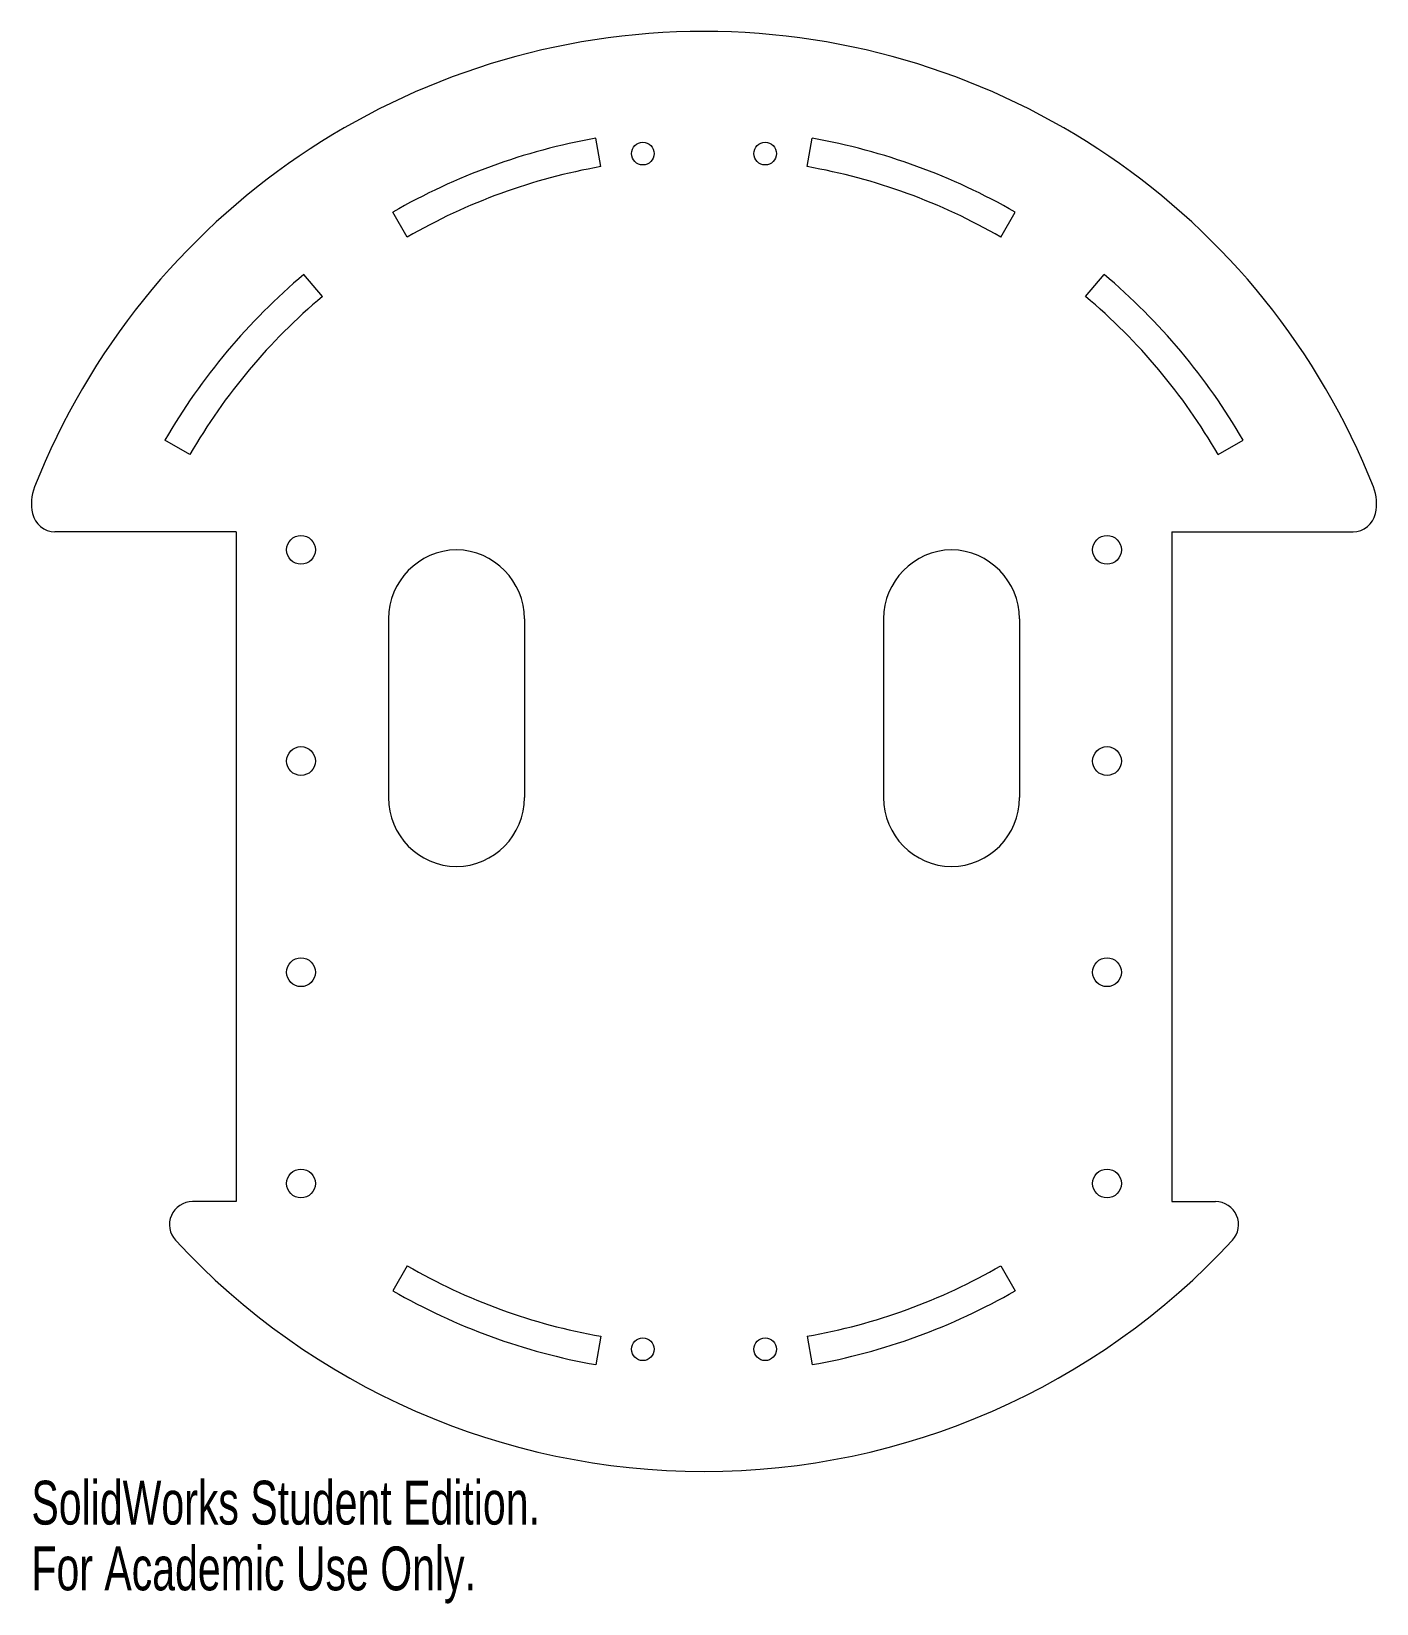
# Model space of a CAD drawing. Header units: inches. Extents: x -2.92 to 2.92, y -3.7 to 3.13.
import ezdxf

# ---------------------------------------------------------------- set-up
doc = ezdxf.new("R2010")
doc.units = ezdxf.units.IN
doc.header["$MEASUREMENT"] = 0
doc.styles.add('SLDTEXTSTYLE0', font='TXT', dxfattribs={"width": 0.7})

msp = doc.modelspace()

# ---------------------------------------------------------------- linework, layer by layer
at = {"color": 7, "linetype": 'Continuous', "lineweight": 15}
for p, q in [((-0.4476, 2.5384), (-0.4693, 2.6615)), ((0.4476, 2.5384), (0.4693, 2.6615)), ((-1.2888, 2.2322), (-1.3513, 2.3405)), ((1.2888, 2.2322), (1.3513, 2.3405)), ((-1.6568, 1.9745), (-1.7371, 2.0703)), ((1.6568, 1.9745), (1.7371, 2.0703)), ((-2.2322, 1.2888), (-2.3405, 1.3513)), ((2.2322, 1.2888), (2.3405, 1.3513)), ((-2.0312, 0.9537), (-2.818, 0.9537)), ((-2.0312, 0.9537), (-2.0312, -1.9537)), ((2.0312, 0.9537), (2.818, 0.9537)), ((2.0312, 0.9537), (2.0312, -1.9537)), ((-1.3701, 0.575), (-1.3701, -0.2)), ((-0.7795, 0.575), (-0.7795, -0.2)), ((0.7795, 0.575), (0.7795, -0.2)), ((1.3701, 0.575), (1.3701, -0.2)), ((-2.0312, -1.9537), (-2.221, -1.9537)), ((2.0312, -1.9537), (2.221, -1.9537)), ((-1.2888, -2.2322), (-1.3513, -2.3405)), ((1.2888, -2.2322), (1.3513, -2.3405)), ((-0.4476, -2.5384), (-0.4693, -2.6615)), ((0.4476, -2.5384), (0.4693, -2.6615))]:
    msp.add_line(p, q, dxfattribs=at)
for centre, radius in [((-0.2657, 2.5946), 0.0492), ((0.2657, 2.5946), 0.0492), ((-1.75, 0.875), 0.0625), ((1.75, 0.875), 0.0625), ((-1.75, -0.0417), 0.0625), ((1.75, -0.0417), 0.0625), ((-1.75, -0.9583), 0.0625), ((1.75, -0.9583), 0.0625), ((-1.75, -1.875), 0.0625), ((1.75, -1.875), 0.0625), ((-0.2657, -2.5946), 0.0492), ((0.2657, -2.5946), 0.0492)]:
    msp.add_circle(centre, radius, dxfattribs=at)
for centre, radius, start, end in [((0, 0), 3.125, 21.56283, 158.43717), ((0, 0), 2.7025, 100, 120), ((0, 0), 2.7025, 60, 80), ((0, 0), 2.5775, 100, 120), ((0, 0), 2.5775, 60, 80), ((0, 0), 2.7025, 130, 150), ((0, 0), 2.7025, 30, 50), ((0, 0), 2.5775, 130, 150), ((0, 0), 2.5775, 30, 50), ((-2.7203, 1.075), 0.2, 158.43717, 192.27467), ((2.7203, 1.075), 0.2, 347.72533, 21.56283), ((-2.818, 1.0537), 0.1, 192.27467, 270), ((2.818, 1.0537), 0.1, 270, 347.72533), ((-1.0701, 0.575), 0.3, 90.90233, 180), ((-1.0795, 0.575), 0.3, 0, 89.09767), ((1.0795, 0.575), 0.3, 90.90233, 180), ((1.0701, 0.575), 0.3, 0, 89.09767), ((-1.0701, -0.2), 0.3, 180, 269.09767), ((-1.0795, -0.2), 0.3, 270.90233, 0), ((1.0795, -0.2), 0.3, 180, 269.09767), ((1.0701, -0.2), 0.3, 270.90233, 0), ((-2.221, -2.0537), 0.1, 90, 222.75949), ((2.221, -2.0537), 0.1, 317.24051, 90), ((0, 0), 3.125, 222.75949, 317.24051), ((0, 0), 2.5775, 240, 260), ((0, 0), 2.5775, 280, 300), ((0, 0), 2.7025, 240, 260), ((0, 0), 2.7025, 280, 300)]:
    msp.add_arc(centre, radius, start, end, dxfattribs=at)

# ---------------------------------------------------------------- texts
at = {"color": 7, "linetype": 'Continuous', "char_height": 0.1903, "attachment_point": 1, "style": 'SLDTEXTSTYLE0'}
for s, insert in [('SolidWorks Student Edition.', (-2.9203, -3.1651)), ('For Academic Use Only.', (-2.9203, -3.4506))]:
    msp.add_mtext(s, dxfattribs=dict(at, insert=insert))

doc.saveas('drawing.dxf')
